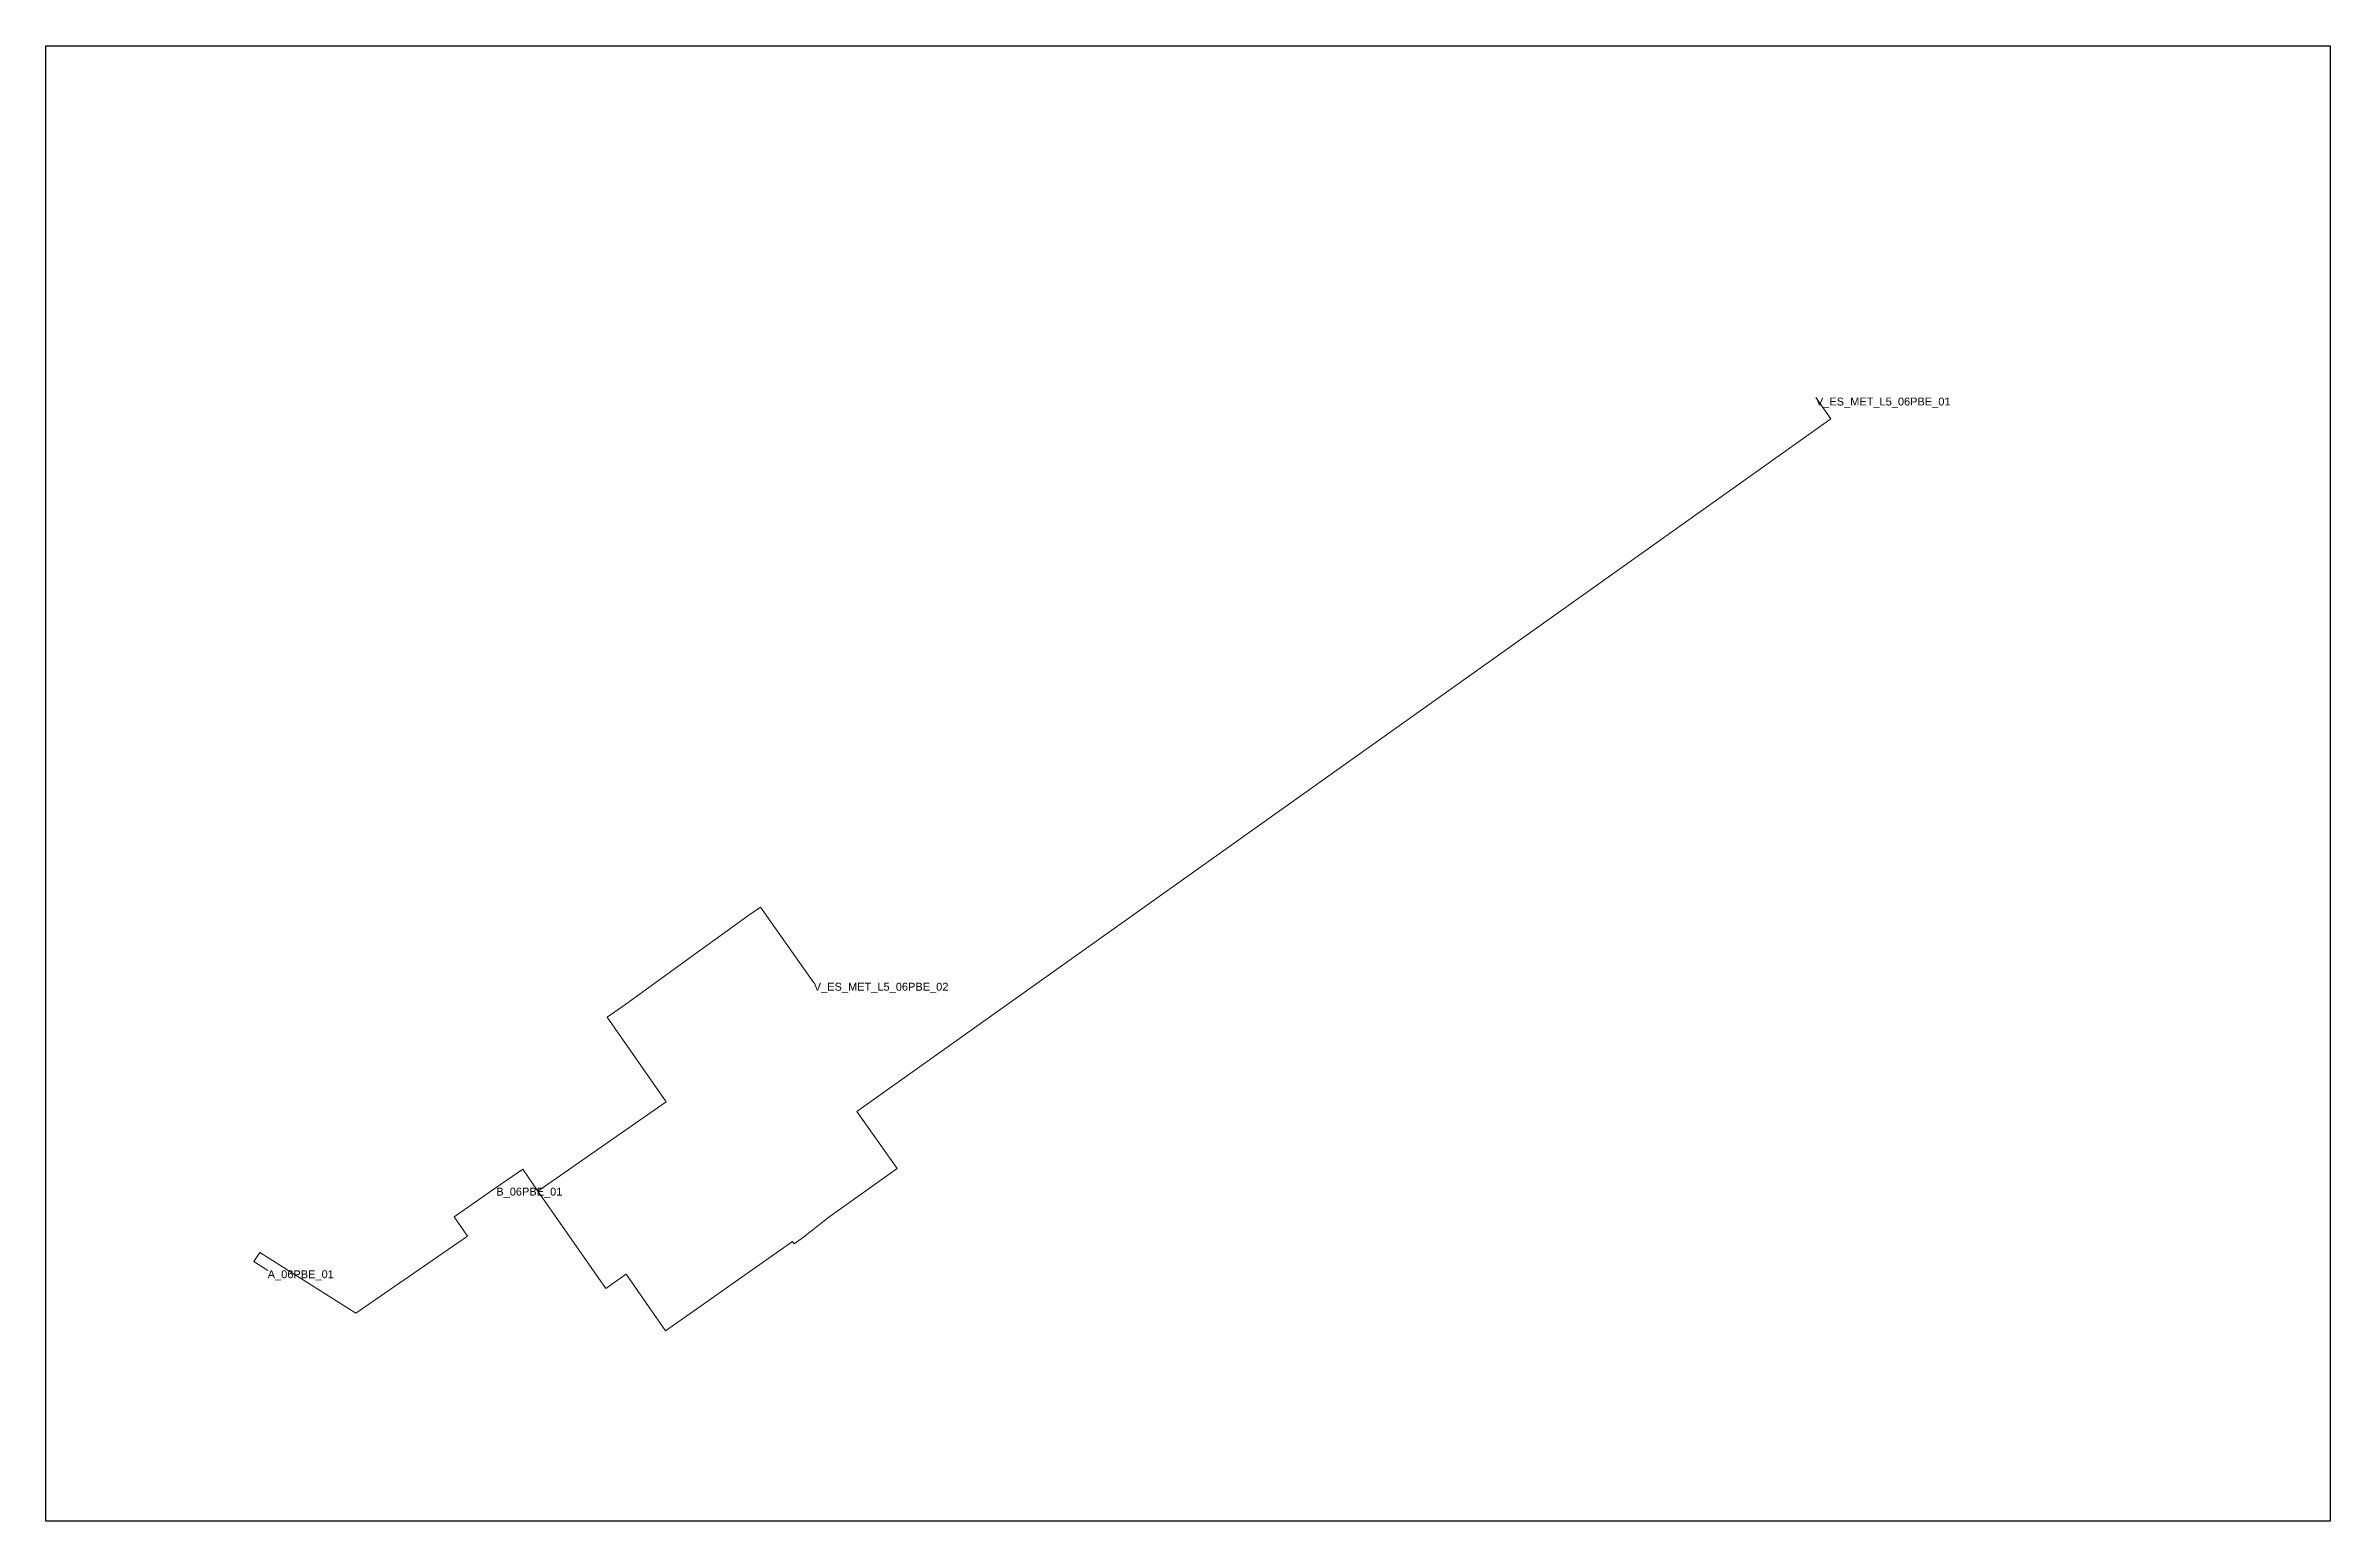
# Model space of a CAD drawing. Header units: metres. Extents: x 425260 to 425405, y 4580590 to 4580683.
import ezdxf

# ---------------------------------------------------------------- set-up
doc = ezdxf.new("R2010")
doc.units = ezdxf.units.M
doc.header["$MEASUREMENT"] = 0
for name, color, linetype, lineweight in [('01_A_AccesTren_t', 7, 'Continuous', 0), ('01_C_AccesExt_t', 7, 'Continuous', 0), ('01_I_Ascensor_l', 7, 'Continuous', 0), ('01_I_BarreraTarifaria_t', 7, 'Continuous', 0), ('01_I_Horitzontal_l', 7, 'Continuous', 0), ('01_I_Rampa_l', 7, 'Continuous', 0)]:
    doc.layers.add(name, color=color, linetype=linetype, lineweight=lineweight)
doc.styles.add('Style-Arial', font='arial.ttf')

# ---------------------------------------------------------------- blocks, each defined once
blk = doc.blocks.new('*U2')
for p, q in [((-72.453492, 46.790302), (-72.451492, 46.790302)), ((-72.453492, 46.790302), (-72.453492, 46.788302)), ((72.453476, 46.790302), (72.451476, 46.790302)), ((72.453476, 46.790302), (72.453476, 46.788302)), ((-72.453492, -46.790272), (-72.453492, -46.788272)), ((-72.453492, -46.790272), (-72.451492, -46.790272)), ((72.453476, -46.790272), (72.451476, -46.790272)), ((72.453476, -46.790272), (72.453476, -46.788272))]:
    blk.add_line(p, q)
at = {"flags": 128}
blk.add_lwpolyline([(-72.453492, 46.790302), (72.453476, 46.790302), (72.453476, -46.790272), (-72.453492, -46.790272), (-72.453492, 46.790302)], dxfattribs=at)

msp = doc.modelspace()

# ---------------------------------------------------------------- linework, layer by layer
at = {"layer": '01_I_Ascensor_l'}
for p, q in [((425302.838739, 4580627.081347, -10), (425304.542251, 4580628.309335, -20)), ((425308.061783, 4580607.921518, -10), (425309.667478, 4580609.2063, -20)), ((425273.203804, 4580606.377165), (425273.571401, 4580606.959323, -10))]:
    msp.add_line(p, q, dxfattribs=at)
at = {"layer": '01_I_Horitzontal_l'}
for p, q in [((425301.54073, 4580626.145855, -10), (425302.838739, 4580627.081347, -10)), ((425273.203804, 4580606.377165), (425274.078801, 4580605.824657))]:
    msp.add_line(p, q, dxfattribs=at)
at = {"layer": '01_I_Horitzontal_l', "flags": 128}
for points, elevation in [([(425309.667478, 4580609.2063), (425314.012224, 4580612.279317), (425311.447371, 4580615.905602), (425373.220443, 4580659.827806), (425372.275413, 4580661.171746)], -20), ([(425304.542251, 4580628.309335), (425305.328058, 4580628.863373), (425308.713535, 4580624.061653)], -20), ([(425291.222416, 4580610.849823), (425299.357804, 4580616.50093), (425295.617076, 4580621.886119), (425296.795538, 4580622.704717)], -10), ([(425288.575599, 4580611.067611), (425290.258911, 4580612.236895), (425291.222416, 4580610.849823)], -10), ([(425273.571401, 4580606.959323), (425279.672301, 4580603.106579), (425286.758169, 4580607.994011), (425285.909552, 4580609.215688), (425288.575599, 4580611.067611)], -10), ([(425291.222416, 4580610.849823), (425295.515569, 4580604.669359), (425296.823423, 4580605.577837), (425299.312288, 4580601.994843), (425300.52274, 4580602.835663)], -10), ([(425306.216591, 4580606.850789), (425307.365759, 4580607.661006), (425307.474178, 4580607.50723), (425308.061783, 4580607.921518)], -10)]:
    msp.add_lwpolyline(points, dxfattribs=dict(at, elevation=elevation))
at = {"layer": '01_I_Rampa_l'}
for p, q in [((425296.795538, 4580622.704717, -10), (425301.54073, 4580626.145855, -10)), ((425300.52274, 4580602.835663, -10), (425306.216591, 4580606.850789, -10))]:
    msp.add_line(p, q, dxfattribs=at)

# ---------------------------------------------------------------- block references
msp.add_blockref('*U2', (425332.4504, 4580636.69915, -10))

# ---------------------------------------------------------------- texts
at = {"layer": '01_A_AccesTren_t', "char_height": 0.5, "attachment_point": 1, "line_spacing_factor": 1.2, "style": 'Style-Arial'}
for s, insert in [('V_ES_MET_L5_06PBE_01', (425372.275413, 4580661.171746, -20)), ('V_ES_MET_L5_06PBE_02', (425308.713535, 4580624.061653, -20))]:
    msp.add_mtext(s, dxfattribs=dict(at, insert=insert))
at = {"layer": '01_C_AccesExt_t', "insert": (425274.078801, 4580605.824657), "char_height": 0.5, "attachment_point": 1, "line_spacing_factor": 1.2, "style": 'Style-Arial'}
msp.add_mtext('A_06PBE_01', dxfattribs=at)
at = {"layer": '01_I_BarreraTarifaria_t', "insert": (425288.575599, 4580611.067611, -10), "char_height": 0.5, "attachment_point": 1, "line_spacing_factor": 1.2, "style": 'Style-Arial'}
msp.add_mtext('B_06PBE_01', dxfattribs=at)

doc.saveas('drawing.dxf')
